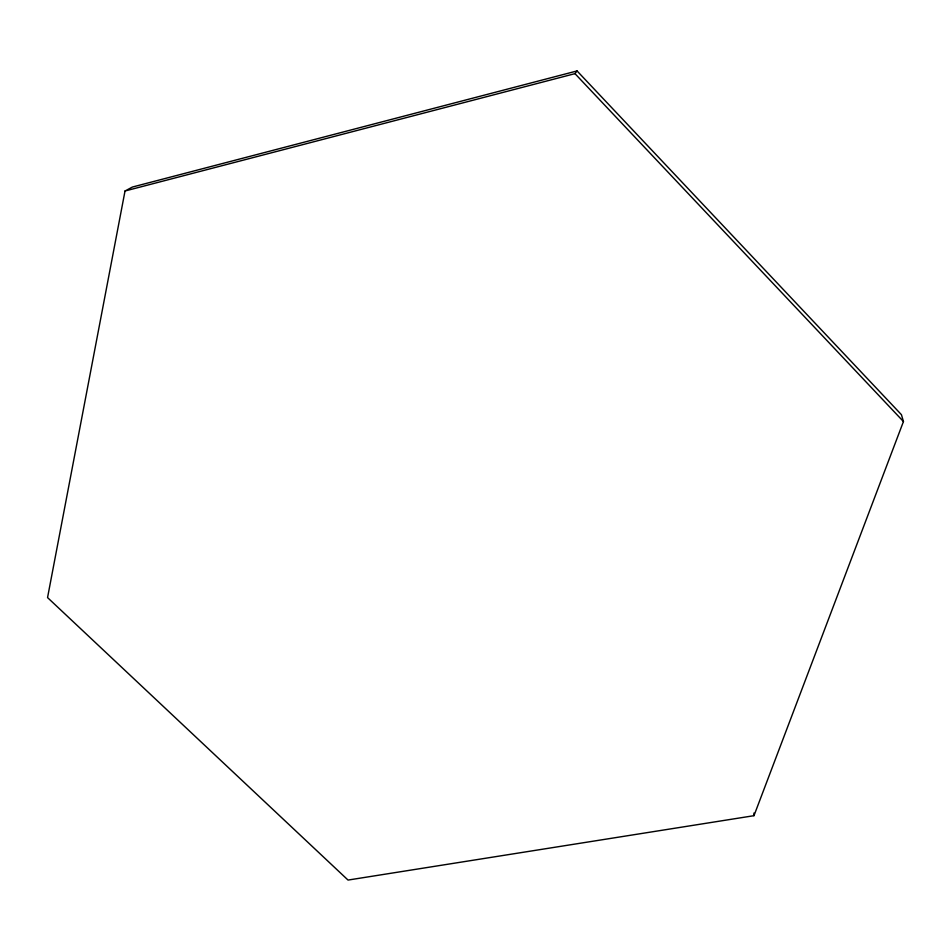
<?xml version="1.0" encoding="UTF-8"?>
<svg xmlns="http://www.w3.org/2000/svg" width="951" height="951" viewBox="0 0 951 951"><rect width="100%" height="100%" fill="white"/><g stroke="black" fill="none" stroke-linecap="round" stroke-linejoin="round"><path stroke-width="1.43" d="M125.021 190.996L47.55 597.597L348.042 880.067L753.977 815.685L903.45 421.543L901.429 414.684L577.055 70.933L132.379 187.05L125.021 190.996L574.975 73.643L577.055 70.933M574.975 73.643L903.45 421.543M753.941 813.022L753.977 815.685"/></g></svg>
